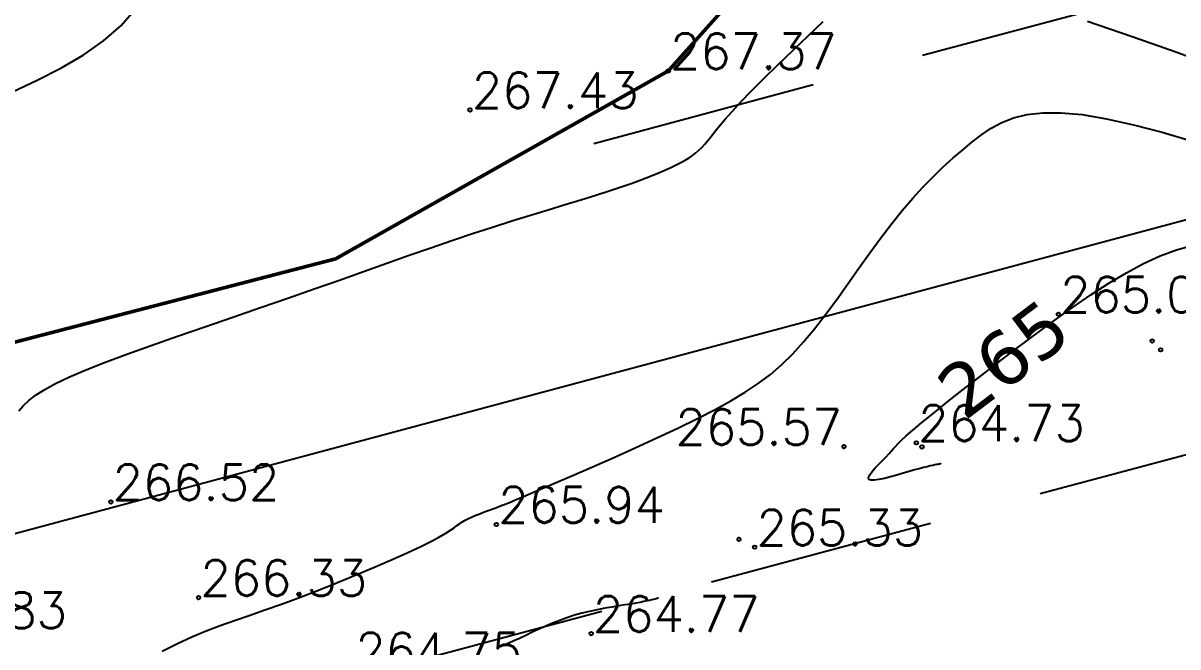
# Model space of a CAD drawing. Extents: x 524954 to 526204, y 9523489 to 9524010.
# Drawn here: x 525607.1 to 525639.43, y 9523566.47 to 9523583.92 of the extents above; entities that cross this region are included whole.
import ezdxf
from ezdxf.enums import TextEntityAlignment as Align

# ---------------------------------------------------------------- set-up
doc = ezdxf.new("R2010")
doc.units = 0
doc.header["$PDMODE"] = 33
doc.header["$PDSIZE"] = 0.1
doc.linetypes.add('ACAD_ISO12W100', pattern=[21, 12, -3, 0, -3, 0, -3])
for name, color, linetype in [('Bord Fleuve', 4, 'ACAD_ISO12W100'), ('CN_01_00', 3, 'Continuous'), ('CN_02_00', 4, 'Continuous'), ('CN_05_00', 6, 'Continuous'), ('Cotation Courbes de niveau', 7, 'Continuous'), ('TopoAlt', 3, 'Continuous'), ('TOPOJIS', 7, 'Continuous')]:
    doc.layers.add(name, color=color, linetype=linetype)
doc.styles.add('Simplex 1.0', font='Simplex.shx', dxfattribs={"width": 0.99, "height": 1})
doc.styles.add('Verdana 1.0', font='verdana.ttf', dxfattribs={"width": 0.99, "height": 1})

# ---------------------------------------------------------------- blocks, each defined once
blk = doc.blocks.new('TCPOINT M')
at = {"color": 0}
blk.add_point((0, 0), dxfattribs=at)
at = {"layer": 'TopoAlt', "style": 'Simplex 1.0', "width": 0.99}
blk.add_attdef('ALT', (0.15, 0.15), '', height=1, dxfattribs=at)

msp = doc.modelspace()

# ---------------------------------------------------------------- hatches: boundary and pattern name
at = {"layer": 'Bord Fleuve', "ltscale": 0.5}
h = msp.add_hatch(dxfattribs=at)
h.set_pattern_fill('ANSI33', color=256, scale=2, angle=330, style=0)
h.paths.add_polyline_path([(526101.715, 9523771.778), (526101.498, 9523728.689), (526067.042, 9523702.1), (526048.223, 9523678.528), (526031.816, 9523676.184), (526027.837, 9523671.249), (526016.46, 9523661.911), (526012.684, 9523655.259), (526010.342, 9523652.337), (526009.349, 9523649.826), (526002.836, 9523644.901), (526001.359, 9523638.704), (525998.552, 9523634.868), (525992.641, 9523630.59), (525971.373, 9523621.771), (525946.333, 9523622.282), (525936.503, 9523619.892), (525930.695, 9523617.923), (525919.699, 9523615.395), (525895.841, 9523612.948), (525885.599, 9523613.628), (525875.196, 9523613.421), (525867.372, 9523614.558), (525859.164, 9523613.749), (525850.68, 9523611.584), (525842.877, 9523609.413), (525834.137, 9523605.724), (525821.783, 9523602.11), (525815.903, 9523600.185), (525796.184, 9523594.113), (525774.026, 9523585.199), (525767.099, 9523581.761), (525763.989, 9523580.32), (525760.33, 9523578.539), (525748.039, 9523572.413), (525744.059, 9523571.766), (525739.195, 9523569.005), (525726.381, 9523563.785), (525719.788, 9523561.814), (525707.248, 9523554.536), (525700.147, 9523552.212), (525692.212, 9523549.16), (525674.921, 9523545.702), (525662.522, 9523542.332), (525644.942, 9523541.016), (525635.899, 9523540.053), (525621.612, 9523536.522), (525609.298, 9523533.789), (525593.484, 9523529.477), (525590.482, 9523529.837), (525587.338, 9523528.188), (525575.413, 9523524.864), (525573.541, 9523524.376), (525537.559, 9523507.804), (525536.053, 9523507.312), (525509.961, 9523500.658), (525472.702, 9523501.018), (525453.195, 9523495.13), (525425.264, 9523493.316), (525409.725, 9523500.229), (525383.624, 9523517.145), (525374.857, 9523528.592), (525397.503, 9523550.219), (525408.728, 9523544.096), (525423.511, 9523536.311), (525445.736, 9523537.578), (525453.966, 9523539.782), (525464.454, 9523546.087), (525473.153, 9523547.827), (525482.046, 9523548.599), (525491.438, 9523548.246), (525499.251, 9523546.152), (525510.455, 9523545.914), (525524.182, 9523548.573), (525533.752, 9523550.446), (525539.312, 9523550.42), (525543.959, 9523554.529), (525548.966, 9523556.567), (525556.157, 9523559.482), (525565.701, 9523562.659), (525575.687, 9523565.927), (525586.045, 9523569.089), (525592.726, 9523570.833), (525599.232, 9523573.013), (525615.849, 9523577.326), (525625.16, 9523582.583), (525628.685, 9523586.517), (525632.523, 9523586.625), (525648.079, 9523583.088), (525655.429, 9523583.638), (525665.347, 9523586.334), (525670.505, 9523587.365), (525674.974, 9523592.31), (525681.363, 9523595.427), (525690.374, 9523596.897), (525696.726, 9523596.667), (525703.112, 9523600.372), (525712.502, 9523603.181), (525720.951, 9523606.622), (525729.973, 9523611.744), (525735.094, 9523612.577), (525741.896, 9523615.967), (525746.088, 9523618.007), (525749.05, 9523619.379), (525756.94, 9523623.296), (525766.831, 9523627.898), (525804.249, 9523638.101), (525817.576, 9523642.025), (525828.432, 9523644.919), (525839.805, 9523649.896), (525846.166, 9523651.166), (525855.839, 9523655.822), (525867.776, 9523655.711), (525877.503, 9523655.632), (525886.144, 9523654.198), (525894.786, 9523653.829), (525911.157, 9523655.506), (525918.652, 9523656.801), (525925.004, 9523658.249), (525933.183, 9523660.832), (525939.613, 9523663.374), (525944.509, 9523665.893), (525950.393, 9523669.022), (525957.623, 9523672.73), (525962.986, 9523676.276), (525970.165, 9523679.965), (525973.599, 9523682.924), (525976.261, 9523684.646), (525980.145, 9523686.246), (525987.591, 9523689.162), (525991.967, 9523692.966), (525998.543, 9523697.851), (526003.542, 9523703.73), (526012.581, 9523711.677), (526026.66, 9523716.709), (526030.85, 9523726.011), (526046.387, 9523740.613), (526052.355, 9523745.599), (526061.927, 9523759.011), (526073.275, 9523760.379), (526077.818, 9523761.95), (526083.981, 9523762.217)])
h.paths.add_polyline_path([(525512.661, 9523516.101), (525534.357, 9523523.257), (525535.319, 9523520.342), (525513.623, 9523513.186)], flags=24)
h.paths.add_polyline_path([(525743.331, 9523593.045), (525764.315, 9523602.078), (525765.529, 9523599.259), (525744.545, 9523590.226)], flags=24)
h.paths.add_polyline_path([(525983.194, 9523662.071), (526001.508, 9523675.73), (526003.343, 9523673.269), (525985.029, 9523659.611)], flags=24)

# ---------------------------------------------------------------- linework, layer by layer
at = {"layer": 'Bord Fleuve', "ltscale": 0.35, "flags": 128}
msp.add_lwpolyline([(525394.875, 9523547.688, 0.1, 0.1, 0), (525407.137, 9523541.702, 0.1, 0.1, 0), (525423.511, 9523536.311, 0.1, 0.1, 0), (525445.736, 9523537.578, 0.1, 0.1, 0), (525453.966, 9523539.782, 0.1, 0.1, 0), (525464.454, 9523546.087, 0.1, 0.1, 0), (525473.153, 9523547.827, 0.1, 0.1, 0), (525482.046, 9523548.599, 0.1, 0.1, 0), (525491.438, 9523548.246, 0.1, 0.1, 0), (525499.251, 9523546.152, 0.1, 0.1, 0), (525510.455, 9523545.914, 0.1, 0.1, 0), (525524.182, 9523548.573, 0.1, 0.1, 0), (525533.752, 9523550.446, 0.1, 0.1, 0), (525539.312, 9523550.42, 0.1, 0.1, 0), (525543.959, 9523554.529, 0.1, 0.1, 0), (525548.966, 9523556.567, 0.1, 0.1, 0), (525556.157, 9523559.482, 0.1, 0.1, 0), (525565.701, 9523562.659, 0.1, 0.1, 0), (525575.687, 9523565.927, 0.1, 0.1, 0), (525586.045, 9523569.089, 0.1, 0.1, 0), (525592.726, 9523570.833, 0.1, 0.1, 0), (525599.232, 9523573.013, 0.1, 0.1, 0), (525615.849, 9523577.326, 0.1, 0.1, 0), (525625.16, 9523582.583, 0.1, 0.1, 0), (525628.685, 9523586.517, 0.1, 0.1, 0), (525632.523, 9523586.625, 0.1, 0.1, 0), (525648.079, 9523583.088, 0.1, 0.1, 0), (525655.429, 9523583.638, 0.1, 0.1, 0), (525665.347, 9523586.334, 0.1, 0.1, 0), (525670.505, 9523587.365, 0.1, 0.1, 0), (525674.974, 9523592.31, 0.1, 0.1, 0), (525674.974, 9523592.31, 0.1, 0.1, 0), (525681.363, 9523595.427, 0.1, 0.1, 0), (525681.363, 9523595.427, 0.1, 0.1, 0), (525690.374, 9523596.897, 0.1, 0.1, 0), (525696.726, 9523596.667, 0.1, 0.1, 0), (525703.112, 9523600.372, 0.1, 0.1, 0), (525712.502, 9523603.181, 0.1, 0.1, 0), (525712.502, 9523603.181, 0.1, 0.1, 0), (525720.951, 9523606.622, 0.1, 0.1, 0), (525729.973, 9523611.744, 0.1, 0.1, 0), (525735.094, 9523612.577, 0.1, 0.1, 0), (525741.896, 9523615.967, 0.1, 0.1, 0), (525746.088, 9523618.007, 0.1, 0.1, 0), (525749.05, 9523619.379, 0.1, 0.1, 0), (525756.94, 9523623.296, 0.1, 0.1, 0), (525766.831, 9523627.898, 0.1, 0.1, 0), (525804.249, 9523638.101, 0.1, 0.1, 0), (525817.576, 9523642.025, 0.1, 0.1, 0), (525828.432, 9523644.919, 0.1, 0.1, 0), (525839.805, 9523649.896, 0.1, 0.1, 0), (525846.166, 9523651.166, 0.1, 0.1, 0), (525855.839, 9523655.822, 0.1, 0.1, 0), (525867.776, 9523655.711, 0.1, 0.1, 0), (525877.503, 9523655.632, 0.1, 0.1, 0), (525886.144, 9523654.198, 0.1, 0.1, 0), (525894.786, 9523653.829, 0.1, 0.1, 0), (525911.157, 9523655.506, 0.1, 0.1, 0), (525918.652, 9523656.801, 0.1, 0.1, 0), (525925.004, 9523658.249, 0.1, 0.1, 0), (525933.183, 9523660.832, 0.1, 0.1, 0), (525939.613, 9523663.374, 0.1, 0.1, 0), (525944.509, 9523665.893, 0.1, 0.1, 0), (525950.393, 9523669.022, 0.1, 0.1, 0), (525957.623, 9523672.73, 0.1, 0.1, 0), (525962.986, 9523676.276, 0.1, 0.1, 0), (525970.165, 9523679.965, 0.1, 0.1, 0), (525970.165, 9523679.965, 0.1, 0.1, 0), (525973.599, 9523682.924, 0.1, 0.1, 0), (525976.261, 9523684.646, 0.1, 0.1, 0), (525980.145, 9523686.246, 0.1, 0.1, 0), (525987.591, 9523689.162, 0.1, 0.1, 0), (525991.967, 9523692.966, 0.1, 0.1, 0), (525998.543, 9523697.851, 0.1, 0.1, 0), (526003.542, 9523703.73, 0.1, 0.1, 0), (526012.581, 9523711.677, 0.1, 0.1, 0), (526026.66, 9523716.709, 0.1, 0.1, 0), (526030.85, 9523726.011, 0.1, 0.1, 0), (526046.387, 9523740.613, 0.1, 0.1, 0), (526052.355, 9523745.599, 0.1, 0.1, 0), (526061.927, 9523759.011, 0.1, 0.1, 0), (526073.275, 9523760.379, 0.1, 0.1, 0), (526077.818, 9523761.95, 0.1, 0.1, 0), (526083.981, 9523762.217, 0.1, 0.1, 0), (526101.715, 9523771.778, 0, 0, 0)], format="xyseb", dxfattribs=at)
at = {"layer": 'CN_01_00', "elevation": 267, "flags": 128}
for points in [[(525606.978, 9523573.076), (525607.114, 9523573.224), (525607.273, 9523573.37), (525607.467, 9523573.518), (525607.708, 9523573.671), (525608.009, 9523573.835), (525608.38, 9523574.013), (525608.835, 9523574.208), (525609.379, 9523574.423), (525610.003, 9523574.657), (525610.69, 9523574.904), (525611.425, 9523575.162), (525612.19, 9523575.427), (525612.971, 9523575.696), (525613.751, 9523575.964), (525614.515, 9523576.227), (525615.25, 9523576.484), (525615.954, 9523576.733), (525616.631, 9523576.973), (525617.282, 9523577.204), (525617.91, 9523577.426), (525618.518, 9523577.638), (525619.107, 9523577.84), (525619.68, 9523578.032), (525620.238, 9523578.214), (525620.78, 9523578.386), (525621.302, 9523578.547), (525621.801, 9523578.7), (525622.274, 9523578.843), (525622.718, 9523578.978), (525623.13, 9523579.105), (525623.506, 9523579.225), (525623.845, 9523579.338), (525624.149, 9523579.444), (525624.419, 9523579.543), (525624.66, 9523579.637), (525624.874, 9523579.725), (525625.063, 9523579.807), (525625.231, 9523579.884), (525625.381, 9523579.957), (525625.514, 9523580.025), (525625.634, 9523580.09), (525625.742, 9523580.155), (525625.841, 9523580.222), (525625.932, 9523580.291), (525626.018, 9523580.365), (525626.101, 9523580.446), (525626.183, 9523580.536), (525626.267, 9523580.636), (525626.359, 9523580.752), (525626.467, 9523580.888), (525626.598, 9523581.049), (525626.758, 9523581.238), (525626.955, 9523581.461), (525627.197, 9523581.722), (525627.49, 9523582.027), (525627.838, 9523582.375), (525628.229, 9523582.757), (525628.647, 9523583.159), (525629.076, 9523583.568), (525629.502, 9523583.968)], [(525636.893, 9523583.973), (525638.143, 9523583.548), (525639.396, 9523583.108), (525640.602, 9523582.666)]]:
    msp.add_lwpolyline(points, dxfattribs=at)
at = {"layer": 'CN_02_00', "flags": 128}
for points, elevation in [([(525606.806, 9523581.997), (525607.492, 9523582.322), (525608.158, 9523582.663), (525608.786, 9523583.027), (525609.356, 9523583.422), (525609.848, 9523583.854), (525610.25, 9523584.326)], 268), ([(525610.995, 9523566.345), (525611.42, 9523566.562), (525611.826, 9523566.749), (525612.222, 9523566.914), (525612.615, 9523567.064), (525613.015, 9523567.207), (525613.43, 9523567.35), (525613.867, 9523567.501), (525614.336, 9523567.668), (525614.839, 9523567.855), (525615.368, 9523568.06), (525615.906, 9523568.274), (525616.44, 9523568.493), (525616.955, 9523568.71), (525617.436, 9523568.918), (525617.868, 9523569.111), (525618.236, 9523569.282), (525618.532, 9523569.427), (525618.761, 9523569.549), (525618.935, 9523569.649), (525619.066, 9523569.732), (525619.165, 9523569.801), (525619.243, 9523569.861), (525619.314, 9523569.913), (525619.387, 9523569.962), (525619.472, 9523570.011), (525619.567, 9523570.06), (525619.671, 9523570.107), (525619.778, 9523570.153), (525619.886, 9523570.196), (525619.991, 9523570.237), (525620.089, 9523570.273), (525620.177, 9523570.305), (525620.255, 9523570.332), (525620.333, 9523570.36), (525620.423, 9523570.394), (525620.539, 9523570.439), (525620.694, 9523570.502), (525620.901, 9523570.588), (525621.172, 9523570.702), (525621.522, 9523570.85), (525621.957, 9523571.036), (525622.464, 9523571.254), (525623.025, 9523571.498), (525623.62, 9523571.761), (525624.232, 9523572.035), (525624.842, 9523572.314), (525625.43, 9523572.59), (525625.978, 9523572.857), (525626.472, 9523573.11), (525626.915, 9523573.353), (525627.316, 9523573.593), (525627.681, 9523573.838), (525628.019, 9523574.094), (525628.338, 9523574.369), (525628.645, 9523574.669), (525628.949, 9523575.001), (525629.255, 9523575.37), (525629.565, 9523575.769), (525629.876, 9523576.191), (525630.187, 9523576.625), (525630.498, 9523577.063), (525630.807, 9523577.496), (525631.114, 9523577.916), (525631.416, 9523578.313), (525631.712, 9523578.682), (525632.004, 9523579.021), (525632.291, 9523579.334), (525632.573, 9523579.623), (525632.851, 9523579.891), (525633.125, 9523580.139), (525633.395, 9523580.371), (525633.661, 9523580.589), (525633.927, 9523580.793), (525634.201, 9523580.979), (525634.498, 9523581.141), (525634.829, 9523581.272), (525635.207, 9523581.366), (525635.645, 9523581.416), (525636.154, 9523581.416), (525636.748, 9523581.361), (525637.433, 9523581.245), (525638.187, 9523581.078), (525638.984, 9523580.869), (525639.795, 9523580.631)], 266)]:
    msp.add_lwpolyline(points, dxfattribs=dict(at, elevation=elevation))
at = {"layer": 'CN_05_00', "elevation": 265, "flags": 128}
for points in [[(525632.789, 9523571.591), (525632.789, 9523571.591), (525632.787, 9523571.59), (525632.783, 9523571.59), (525632.774, 9523571.588), (525632.761, 9523571.585), (525632.74, 9523571.581), (525632.712, 9523571.576), (525632.674, 9523571.568), (525632.625, 9523571.558), (525632.565, 9523571.546), (525632.492, 9523571.53), (525632.405, 9523571.51), (525632.304, 9523571.485), (525632.187, 9523571.455), (525632.055, 9523571.419), (525631.904, 9523571.377), (525631.738, 9523571.328), (525631.561, 9523571.276), (525631.384, 9523571.226), (525631.214, 9523571.182), (525631.06, 9523571.149), (525630.93, 9523571.13), (525630.833, 9523571.131), (525630.778, 9523571.156), (525630.77, 9523571.207), (525630.803, 9523571.281), (525630.868, 9523571.372), (525630.956, 9523571.474), (525631.056, 9523571.581), (525631.161, 9523571.688), (525631.261, 9523571.788), (525631.347, 9523571.877), (525631.413, 9523571.95), (525631.468, 9523572.015), (525631.524, 9523572.08), (525631.593, 9523572.155), (525631.688, 9523572.249), (525631.821, 9523572.371), (525632.004, 9523572.53), (525632.249, 9523572.736), (525632.565, 9523572.994), (525632.944, 9523573.298), (525633.377, 9523573.64), (525633.851, 9523574.009), (525634.357, 9523574.398), (525634.883, 9523574.797), (525635.42, 9523575.196), (525635.955, 9523575.588), (525636.48, 9523575.962), (525636.993, 9523576.315), (525637.494, 9523576.641), (525637.984, 9523576.935), (525638.463, 9523577.193), (525638.929, 9523577.409), (525639.385, 9523577.58), (525639.829, 9523577.7)], [(525624.882, 9523567.833), (525624.882, 9523567.833), (525624.881, 9523567.832), (525624.877, 9523567.831), (525624.871, 9523567.83), (525624.86, 9523567.827), (525624.843, 9523567.822), (525624.82, 9523567.816), (525624.789, 9523567.808), (525624.75, 9523567.797), (525624.7, 9523567.784), (525624.639, 9523567.77), (525624.565, 9523567.753), (525624.476, 9523567.734), (525624.372, 9523567.713), (525624.25, 9523567.691), (525624.11, 9523567.667), (525623.95, 9523567.642), (525623.774, 9523567.614), (525623.583, 9523567.583), (525623.382, 9523567.548), (525623.174, 9523567.509), (525622.961, 9523567.463), (525622.746, 9523567.411), (525622.534, 9523567.352), (525622.326, 9523567.284), (525622.123, 9523567.21), (525621.924, 9523567.131), (525621.73, 9523567.048), (525621.541, 9523566.962), (525621.355, 9523566.876), (525621.174, 9523566.79), (525620.997, 9523566.707), (525620.821, 9523566.626), (525620.629, 9523566.545), (525620.404, 9523566.457)]]:
    msp.add_lwpolyline(points, dxfattribs=at)

# ---------------------------------------------------------------- block references
at = {"layer": 'TOPOJIS'}
ref = msp.add_blockref('TCPOINT M', (525625.16, 9523582.583, 267.37), dxfattribs=at)
ref.add_attrib('ALT', '267.37', (525625.21, 9523582.633, 267.37), dxfattribs={"layer": 'TopoAlt', "height": 1, "style": 'Simplex 1.0', "width": 0.99})
ref = msp.add_blockref('TCPOINT M', (525619.613, 9523581.494, 267.43), dxfattribs=at)
ref.add_attrib('ALT', '267.43', (525619.663, 9523581.544, 267.43), dxfattribs={"layer": 'TopoAlt', "height": 1, "style": 'Simplex 1.0', "width": 0.99})
ref = msp.add_blockref('TCPOINT M', (525636.081, 9523575.773, 265), dxfattribs=at)
ref.add_attrib('ALT', '265.00', (525636.131, 9523575.823, 265), dxfattribs={"layer": 'TopoAlt', "height": 1, "style": 'Simplex 1.0', "width": 0.99})
for p in [(525638.706, 9523575.029, 264.47), (525638.945, 9523574.781, 264.5), (525632.262, 9523572.064, 264.75), (525627.14, 9523569.479, 265.49)]:
    msp.add_blockref('TCPOINT M', p, dxfattribs=at)
ref = msp.add_blockref('TCPOINT M', (525630.08, 9523572.07, 265.57), dxfattribs=at)
ref.add_attrib('ALT', '265.57', dxfattribs={"layer": 'TopoAlt', "height": 1, "style": 'Simplex 1.0', "width": 0.99}).set_placement((525630.03, 9523572.12, 265.57), align=Align.RIGHT)
ref = msp.add_blockref('TCPOINT M', (525632.105, 9523572.179, 264.73), dxfattribs=at)
ref.add_attrib('ALT', '264.73', (525632.155, 9523572.229, 264.73), dxfattribs={"layer": 'TopoAlt', "height": 1, "style": 'Simplex 1.0', "width": 0.99})
ref = msp.add_blockref('TCPOINT M', (525609.556, 9523570.524, 266.52), dxfattribs=at)
ref.add_attrib('ALT', '266.52', (525609.606, 9523570.574, 266.52), dxfattribs={"layer": 'TopoAlt', "height": 1, "style": 'Simplex 1.0', "width": 0.99})
ref = msp.add_blockref('TCPOINT M', (525620.35, 9523569.894, 265.94), dxfattribs=at)
ref.add_attrib('ALT', '265.94', (525620.4, 9523569.944, 265.94), dxfattribs={"layer": 'TopoAlt', "height": 1, "style": 'Simplex 1.0', "width": 0.99})
ref = msp.add_blockref('TCPOINT M', (525627.58, 9523569.258, 265.33), dxfattribs=at)
ref.add_attrib('ALT', '265.33', (525627.63, 9523569.308, 265.33), dxfattribs={"layer": 'TopoAlt', "height": 1, "style": 'Simplex 1.0', "width": 0.99})
ref = msp.add_blockref('TCPOINT M', (525612.015, 9523567.845, 266.33), dxfattribs=at)
ref.add_attrib('ALT', '266.33', (525612.065, 9523567.895, 266.33), dxfattribs={"layer": 'TopoAlt', "height": 1, "style": 'Simplex 1.0', "width": 0.99})
ref = msp.add_blockref('TCPOINT M', (525603.61, 9523566.944, 265.83), dxfattribs=at)
ref.add_attrib('ALT', '265.83', (525603.66, 9523566.994, 265.83), dxfattribs={"layer": 'TopoAlt', "height": 1, "style": 'Simplex 1.0', "width": 0.99})
ref = msp.add_blockref('TCPOINT M', (525623.002, 9523566.839, 264.77), dxfattribs=at)
ref.add_attrib('ALT', '264.77', (525623.052, 9523566.889, 264.77), dxfattribs={"layer": 'TopoAlt', "height": 1, "style": 'Simplex 1.0', "width": 0.99})
ref = msp.add_blockref('TCPOINT M', (525621.117, 9523565.81, 264.75), dxfattribs=at)
ref.add_attrib('ALT', '264.75', dxfattribs={"layer": 'TopoAlt', "height": 1, "style": 'Simplex 1.0', "width": 0.99}).set_placement((525621.067, 9523565.86, 264.75), align=Align.RIGHT)

# ---------------------------------------------------------------- texts
at = {"layer": 'Cotation Courbes de niveau', "style": 'Verdana 1.0', "width": 0.99}
msp.add_text('265', height=1.5, rotation=37.143, dxfattribs=at).set_placement((525634.539, 9523574.536, 265), align=Align.MIDDLE_CENTER)

doc.saveas('drawing.dxf')
